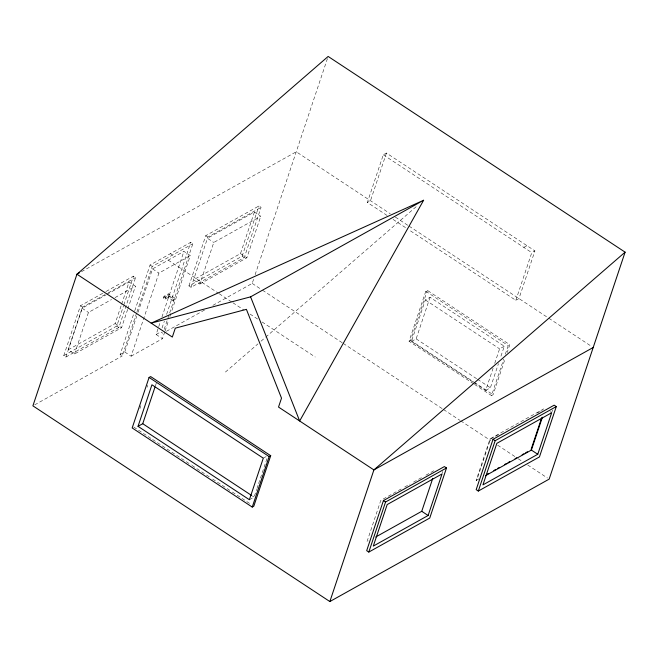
<?xml version="1.0" encoding="UTF-8"?>
<svg xmlns="http://www.w3.org/2000/svg" width="658" height="658" viewBox="0 0 658 658"><rect width="100%" height="100%" fill="white"/><g stroke="black" fill="none" stroke-linecap="round" stroke-linejoin="round"><path stroke-width="0.49" stroke-dasharray="3.29 2.47" d="M106.078 291.436L133.459 276.146L135.581 277.553L118.876 327.47L65.89 357.047L63.76 355.649L80.465 305.731L105.198 291.922M127.668 309.4L121.524 327.758L74.543 353.988L68.169 349.785L82.069 308.24L106.004 294.883M65.89 357.047L82.587 307.13L107.32 293.328M74.543 353.988L88.443 312.443L111.49 299.571M68.169 349.785L115.15 323.555L121.294 305.205M121.615 304.235L129.05 282.011L135.425 286.214L127.989 308.438M63.76 355.649L116.754 326.072L123.498 305.912M123.819 304.95L133.459 276.146M136.56 313.15L122.224 355.978L120.101 354.58L134.429 311.752M134.758 310.773L150.065 265.026L190.721 242.333L192.843 243.731L169.394 313.817M136.88 312.172L152.195 266.424L192.843 243.731M120.101 354.58L124.74 351.989L136.7 316.243M137.999 312.377L152.541 268.9L183.919 251.381L190.285 255.584L171.212 312.591M124.74 351.989L131.115 356.192L158.915 273.095L190.285 255.584M163.398 298.049L163.982 296.297L168.374 293.846L174.748 298.049L173.49 298.748L172.906 300.5L168.234 297.416L165.092 299.168L163.398 298.049L167.79 295.598L168.374 293.846M165.092 299.168L165.684 297.416L168.818 295.664L173.49 298.748M168.234 297.416L168.818 295.664M164.747 331.912L162.485 338.681L156.111 334.478L159.993 322.881M161.934 317.082L183.919 251.381M162.057 327.997L164.336 321.178M166.614 314.368L190.721 242.333M164.179 329.395L169.065 314.795M165.076 330.949L168.629 320.323M169.92 316.457L170.891 313.553M139.924 408.618L140.902 405.706M147.071 387.249L147.721 385.308M155.346 386.024L156.316 383.129M188.936 285.901L205.748 235.671L258.956 205.962L261.078 207.36L244.274 257.591L191.067 287.299L188.936 285.901L242.152 256.192L258.956 205.962M191.067 287.299L207.87 237.069L261.078 207.36M254.391 212.041L240.491 253.593L193.51 279.815L199.876 284.017L213.776 242.473L260.765 216.243L254.391 212.041L207.41 238.27L213.776 242.473M199.876 284.017L246.865 257.788L260.765 216.243M212.896 305.361L252.203 283.425L253.824 278.581M255.115 274.707L327.824 57.419M254.416 496.132L256.678 489.363M257.007 488.4L258.298 484.535M258.619 483.572L267.345 457.483M387.085 215.47L367.345 202.467L383.301 154.794L386.435 153.043L534.913 250.895L518.965 298.567L515.823 300.319L408.544 229.617M386.435 153.043L370.487 200.715L367.345 202.467M473.661 383.82L409.062 341.247L425.792 291.255L427.363 290.384L509.802 344.71L507.228 352.408M409.062 341.247L410.633 340.375L427.363 290.384M472.88 381.969L411.439 341.477L425.348 299.933L430.052 297.309L504.291 346.231L500.409 357.829M411.439 341.477L416.152 338.854L430.052 297.309M442.118 473.324L442.768 471.399M473.735 382.537L485.678 390.408L493.113 368.184M494.734 363.356L499.587 348.863L504.291 346.231M515.823 300.319L531.771 252.647L534.913 250.895M485.678 390.408L490.391 387.776L498.468 363.627M474.508 384.379L491.51 395.581L503.732 359.046M505.336 354.243L508.231 345.59L509.802 344.71M491.51 395.581L493.072 394.701L505.303 358.174M498.427 434.699L490.473 439.141L476.573 480.694L476.145 480.414L490.045 438.861L544.873 408.256L545.293 408.536M551.906 411.949L552.555 410.016M225.423 372.066L257.936 343.879M261.037 341.189L264.903 337.834M265.676 337.167L417.419 205.625M81.419 271.713L296.248 151.784L390.227 213.718M108.2 292.835L135.581 277.553M106.892 294.381L129.05 282.011M115.035 297.597L135.425 286.214M172.906 300.5L174.164 299.793L167.79 295.598M156.111 334.478L160.749 331.887L162.88 333.285M34.685 404.851L122.224 355.978M166.449 331.295L204.86 309.852M131.115 356.192L162.485 338.681M523.809 247.4L526.943 245.648M263.29 458.174L266.424 456.422M249.39 499.726L254.095 497.094L252.384 495.968M401.158 489.001L380.817 500.36L366.917 541.904L368.686 540.917M404.695 487.027L410 484.066M413.537 482.092L422.378 477.157M425.915 475.183L435.645 469.754M537.339 412.977L542.644 410.016M476.145 480.414L478.802 478.934M383.301 154.794L531.771 252.647M395.376 217.115L408.248 225.604M409.103 226.163L547.974 317.682M548.83 318.25L591.493 346.363M393.097 219.435L407.689 229.05M425.792 291.255L508.231 345.59M425.348 299.933L499.587 348.863M550.08 411.686L551.667 412.739M416.152 338.854L476.737 378.778M477.585 379.345L490.391 387.776M410.633 340.375L473.53 381.821M474.377 382.38L493.072 394.701M240.491 253.593L246.865 257.788M242.152 256.192L244.274 257.591M205.748 235.671L207.87 237.069M490.045 438.861L490.473 439.141M252.203 283.425L261.645 289.643M262.501 290.211L342.316 342.81M343.18 343.377L442.735 408.988M443.591 409.556L459.901 420.306M460.756 420.865L490.794 440.663M497.662 445.186L514.827 456.504M518.257 458.766L522.551 461.595M527.7 464.984L547.44 477.996M170.389 253.675L172.519 255.074M168.226 260.14L218.333 293.164M219.188 293.723L232.052 302.203M232.907 302.77L244.052 310.115M250.056 314.072L257.772 319.155M262.057 321.976L315.223 357.014M150.065 265.026L152.195 266.424M152.541 268.9L158.915 273.095M163.982 296.297L165.684 297.416M115.15 323.555L121.524 327.758M116.754 326.072L118.876 327.47M80.465 305.731L82.587 307.13M82.069 308.24L88.443 312.443M133.755 427.067L151.759 438.935M152.615 439.503L191.207 464.935M192.062 465.502L209.219 476.803M212.649 479.065L231.509 491.493M232.373 492.061L250.377 503.929"/><path stroke-width="0.99" d="M149.078 377.445L132.184 427.947L252.236 507.063L253.807 506.191L270.701 455.69L150.649 376.565L149.078 377.445L269.138 456.57L270.701 455.69M138.032 426.335L151.932 384.79L263.29 458.174L249.39 499.726L138.032 426.335L142.737 423.703L155.025 386.994M252.236 507.063L269.138 456.57M329.855 601.552L373.9 469.919L625.1 252.154L328.145 56.448L76.945 274.213L32.9 405.846L329.855 601.552L549.159 479.131L625.1 252.154M383.433 500.598L366.687 550.672L368.809 552.07L429.748 518.052L446.502 467.978L444.38 466.58L383.433 500.598L385.563 502.005L446.502 467.978M368.809 552.07L385.563 502.005M375.759 536.969L421.745 511.299L432.734 478.448M428.119 515.494L442.02 473.949L387.192 504.554L373.292 546.099L428.119 515.494L421.745 511.299M493.031 439.305L476.186 489.651L478.308 491.057L539.453 456.923L556.298 406.57L554.176 405.172L493.031 439.305L495.161 440.704L556.298 406.57M478.308 491.057L495.161 440.704M531.294 448.838L541.641 417.92M542.389 417.238L531.393 450.088L485.415 475.75M537.767 454.283L551.667 412.739L496.848 443.344L482.939 484.888L537.767 454.283L530.973 449.801M423.612 200.254L299.661 420.988L250.591 296.848L423.612 200.254L151.184 323.136L250.591 296.848M79.626 272.708L76.945 274.213L172.322 337.069L175.299 328.153L246.405 309.35L281.509 398.148L278.523 407.063L373.9 469.919L593.203 347.49M486.755 474.484L488.524 473.497M493.829 470.536L495.597 469.549M497.366 468.562L499.134 467.575M504.439 464.614L506.208 463.627M507.976 462.64L509.744 461.653M515.058 458.692L516.826 457.705M522.131 454.744L523.9 453.757M525.668 452.77L527.436 451.783M142.737 423.703L251.52 495.4"/></g></svg>
